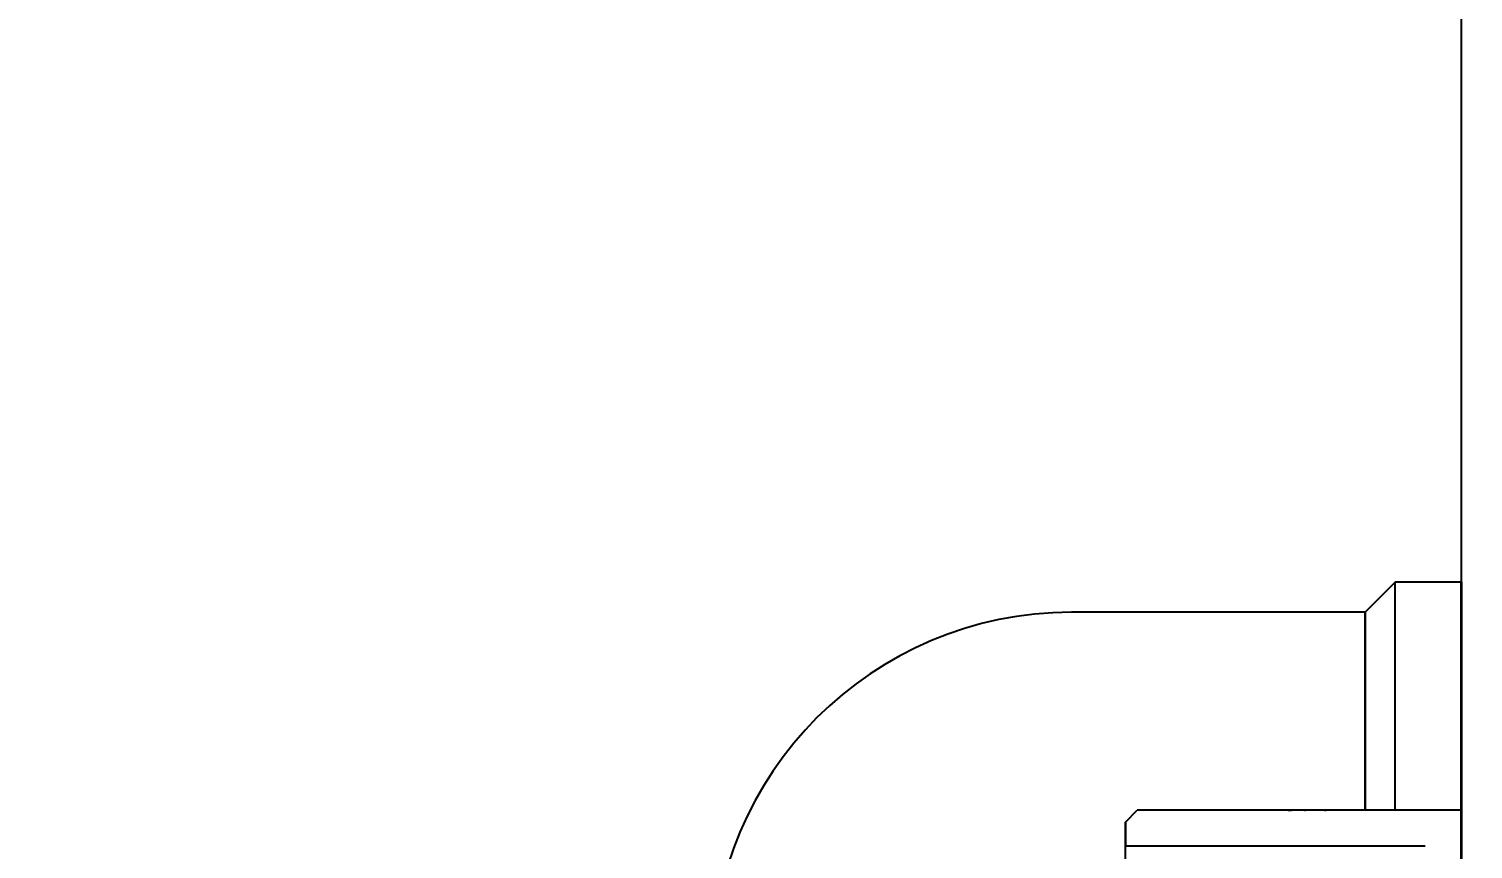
# Model space of a CAD drawing. Header units: millimetres. Extents: x 35720 to 50764, y -47170 to -36532.
# Drawn here: x 40221.8 to 40342.2, y -39138.6 to -39070.2 of the extents above; entities that cross this region are included whole.
import ezdxf

# ---------------------------------------------------------------- set-up
doc = ezdxf.new("R2010")
doc.units = ezdxf.units.MM
doc.header["$LTSCALE"] = 13
doc.linetypes.add('CENTER', pattern=[50.800000000000004, 31.75, -6.35, 6.35, -6.35])
doc.layers.get('0').update_dxf_attribs({"color": 1, "linetype": 'CENTER'})
for name, color, linetype in [('00', 7, 'Continuous'), ('02___PRT_ALL_AXES', 7, 'Continuous'), ('03___PRT_ALL_CURVES', 7, 'Continuous'), ('DIM', 4, 'Continuous')]:
    doc.layers.add(name, color=color, linetype=linetype)
doc.layers.add('粗实线层', color=7, linetype='Continuous', lineweight=35)
doc.styles.get("Standard").update_dxf_attribs({"font": 'gbenor.shx', "bigfont": 'gbcbig.shx'})
doc.dimstyles.new('丁晓菲', dxfattribs={"dimscale": 15, "dimtxt": 3.5, "dimasz": 2.5, "dimexe": 1.5, "dimexo": 0, "dimgap": 0.5, "dimtad": 1, "dimtoh": 1, "dimtxsty": 'Standard', "dimcen": 2.5, "dimclrd": 3, "dimclre": 3, "dimclrt": 2, "dimadec": 0, "dimazin": 0, "dimtfac": 1, "dimtmove": 0, "dimatfit": 2, "dimfxl": 0, "dimarcsym": 0})

# ---------------------------------------------------------------- blocks, each defined once
blk = doc.blocks.new('0.10210320354035102.')
at = {"color": 7, "linetype": 'Continuous'}
for p, q in [((88501.99, -26749.93059400067), (88477.49, -26749.93059400067)), ((88501.99, -26749.93059400067), (88501.99, -26766.43059400067)), ((88481.99, -26767.43059210937), (88482.9899980006, -26766.43059400067)), ((88481.99, -26767.43059210937), (88482.9899980006, -26766.43059400067)), ((88509.99, -26766.43059400067), (88482.9899980006, -26766.43059400067)), ((88509.99, -26766.43059400067), (88482.9899980006, -26766.43059400067)), ((88481.99, -26767.43059210937), (88481.99, -26769.43059400067)), ((88481.99, -26791.73882295577), (88481.99, -26767.43059210937)), ((88506.99, -26769.43059400067), (88481.99, -26769.43059400067)), ((88506.99, -26769.43059400067), (88481.99, -26769.43059400067))]:
    blk.add_line(p, q, dxfattribs=at)
blk.add_arc((88477.49, -26779.93059400067), 30, 90, 180, dxfattribs=at)
at = {"layer": '00'}
blk.add_lwpolyline([(88537.99, -27639.9311880013), (88509.99, -27639.9311880013), (88510.05892455169, -26029.93000000001), (88538.05892455169, -26029.93000000001)], close=True, dxfattribs=at)
at = {"layer": '02___PRT_ALL_AXES', "color": 7, "linetype": 'Continuous'}
for p, q in [((88504.49, -26747.43059400067), (88501.99, -26749.93059400067)), ((88504.49, -26766.43059400067), (88504.49, -26747.43059400067)), ((88509.99, -26747.43059400067), (88504.49, -26747.43059400067)), ((88501.99, -26766.43059400067), (88501.99, -26749.93062624807))]:
    blk.add_line(p, q, dxfattribs=at)
at = {"layer": '03___PRT_ALL_CURVES', "color": 40, "linetype": 'Continuous'}
for p, q in [((88495.94492065671, -26766.43059400067), (88495.94492065671, -26766.43200608227)), ((88496.64333337311, -26766.47249665837), (88496.64333337311, -26766.43059400067)), ((88497.02428573131, -26766.43087292007), (88497.02428573131, -26766.43133053027)), ((88498.35761910441, -26766.45075682947), (88498.35761910441, -26766.43059400067))]:
    blk.add_line(p, q, dxfattribs=at)
at = {"layer": '03___PRT_ALL_CURVES', "color": 40, "linetype": 'Continuous', "extrusion": (0, 0, -1)}
for centre, major_axis, ratio, start_param, end_param in [((88495.8941273606, -26784.93059400067), (-37.000138939, 0), 0.4999981225, 1.5618730232, 1.5653051043), ((88495.7925398982, -26784.93059400067), (-18.5000738113, 0), 0.9999960102, 7.848490411499999, 7.855354420199999), ((88496.9226985502, -26784.93059400067), (-18.5000138939, 0), 0.999999249, 1.5707963268, 1.5762875492), ((88498.60650822261, -26784.93059400067), (0, 18.5), 0.8000006008, 0, 0.0089233036)]:
    blk.add_ellipse(centre, major_axis=major_axis, ratio=ratio, start_param=start_param, end_param=end_param, dxfattribs=at)
at = {"layer": '03___PRT_ALL_CURVES', "color": 40, "linetype": 'Continuous'}
for centre, major_axis, ratio, start_param, end_param in [((88495.48893241171, -26784.93059400067), (0, -18.5), 0.454545342, -3.1882848514, -3.1505159572), ((88497.2719031906, -26784.93059400067), (-27.7498957966, 0), 0.6666691700999999, -1.5618730232, -1.5550084535), ((88498.90365018211, -26784.93059400067), (0, -18.5), 0.9999987483000001, -3.13266935, -3.1223722624)]:
    blk.add_ellipse(centre, major_axis=major_axis, ratio=ratio, start_param=start_param, end_param=end_param, dxfattribs=at)
at = {"layer": '粗实线层'}
blk.add_line((88509.99, -26747.43059400067), (88509.99, -26803.43059400067), dxfattribs=at)
blk = doc.blocks.new('*D169')
at = {"layer": 'Defpoints', "color": 0, "ltscale": 38.86987341633078, "transparency": 16777216}
for p in [(40556.31762894893, -38669.82310566117), (40092.15567557616, -40489.88007439484), (40947.3472564746, -40489.88007439484)]:
    blk.add_point(p, dxfattribs=at)
at = {"layer": 'DIM', "color": 3, "lineweight": -2, "ltscale": 38.86987341633078, "transparency": 16777216}
for p, q in [((40556.31762894893, -38669.82310566117), (40069.65567557616, -38669.82310566117)), ((40092.15567557616, -38707.32310566117), (40092.15567557616, -40452.38007439484)), ((40947.3472564746, -40489.88007439484), (40069.65567557616, -40489.88007439484))]:
    blk.add_line(p, q, dxfattribs=at)
at = {"layer": 'DIM', "color": 3, "ltscale": 38.86987341633078, "transparency": 16777216}
for points in [[(40085.90567557616, -38707.32310566117), (40098.40567557616, -38707.32310566117), (40092.15567557616, -38669.82310566117)], [(40085.90567557616, -40452.38007439484), (40098.40567557616, -40452.38007439484), (40092.15567557616, -40489.88007439484)]]:
    blk.add_solid(points, dxfattribs=at)
at = {"layer": 'DIM', "color": 2, "ltscale": 38.86987341633078, "transparency": 16777216, "insert": (40058.40567557614, -39579.851590028), "char_height": 52.5, "attachment_point": 5, "rotation": 90, "bg_fill": 3, "box_fill_scale": 1.1, "bg_fill_color": 256, "bg_fill_true_color": 13158600, "bg_fill_transparency": 0}
blk.add_mtext('1820', dxfattribs=at)

msp = doc.modelspace()

# ---------------------------------------------------------------- block references
at = {"color": 3}
msp.add_blockref('0.10210320354035102.', (-48168.75779567703, -12368.94888639355), dxfattribs=at)

# ---------------------------------------------------------------- next in the draw order: dimensions: what is measured, and where the dimension line sits
at = {"layer": 'DIM', "color": 2, "ltscale": 38.86987341633078}
dim = msp.add_linear_dim(base=(40092.15567557616, -40489.88007439484), p1=(40556.31762894891, -38669.82310566115), p2=(40947.34725647459, -40489.88007439483), angle=90, dimstyle='丁晓菲', override={"dimdec": 0, "dimtfill": 1, "dimarcsym": 1}, dxfattribs=at)
dim.commit()
dim.dimension.update_dxf_attribs({"geometry": '*D169', "text_midpoint": (40058.40567557614, -39579.851590028)})

doc.saveas('drawing.dxf')
